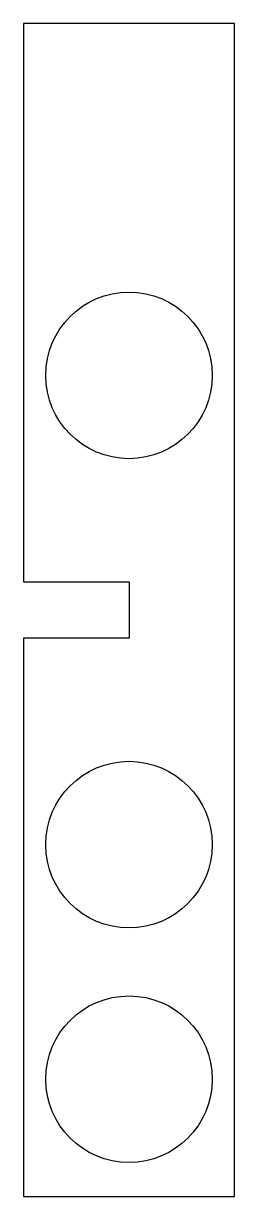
# Model space of a CAD drawing. Header units: millimetres. Extents: x -23 to 23, y -125 to 125.
import ezdxf

# ---------------------------------------------------------------- set-up
doc = ezdxf.new("R2010")
doc.units = ezdxf.units.MM

msp = doc.modelspace()

# ---------------------------------------------------------------- linework, layer by layer
msp.add_lwpolyline([(-22.5, 6), (0, 6), (0, -6), (-22.5, -6), (-22.5, -125), (22.5, -125), (22.5, 125), (-22.5, 125)], close=True)
for centre in [(0, 50), (0, -50), (0, -100)]:
    msp.add_circle(centre, 17.75)

doc.saveas('drawing.dxf')
